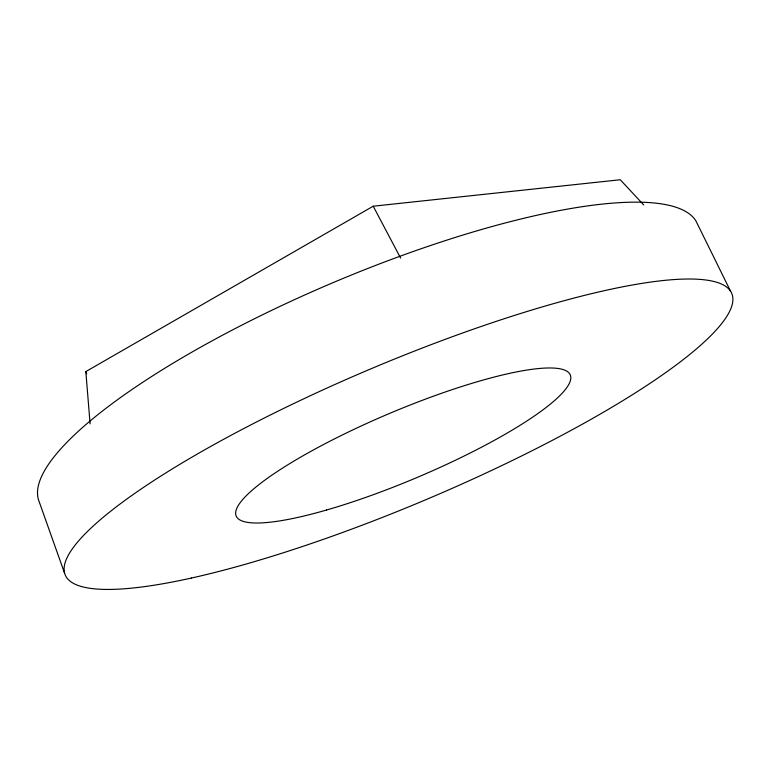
<?xml version="1.0" encoding="UTF-8"?>
<svg xmlns="http://www.w3.org/2000/svg" width="769" height="769" viewBox="0 0 769 769"><rect width="100%" height="100%" fill="white"/><g stroke="black" fill="none" stroke-linecap="round" stroke-linejoin="round"><path stroke-width="1.15" d="M90.108 423.892L85.83 371.581L373.225 206.207L620.266 179.744L643.72 204.958M373.225 206.207L400.63 258.134M730.55 291.172L695.907 220.895A357.268 87.724 -22.9 0 0 332.419 282.915A357.268 87.724 -22.9 0 0 38.45 499.667L64.625 573.328M85.83 371.581L86.724 373.801M191.366 578.057A361.795 70.979 -22.9 0 0 729.425 311.762A361.795 70.979 -22.9 0 0 274.658 412.847A361.795 70.979 -22.9 0 0 191.366 578.057M326.575 510.01A181.321 34.855 -22.9 0 0 570.627 376.022A181.321 34.855 -22.9 0 0 312.522 450.442A181.321 34.855 -22.9 0 0 326.575 510.01"/></g></svg>
